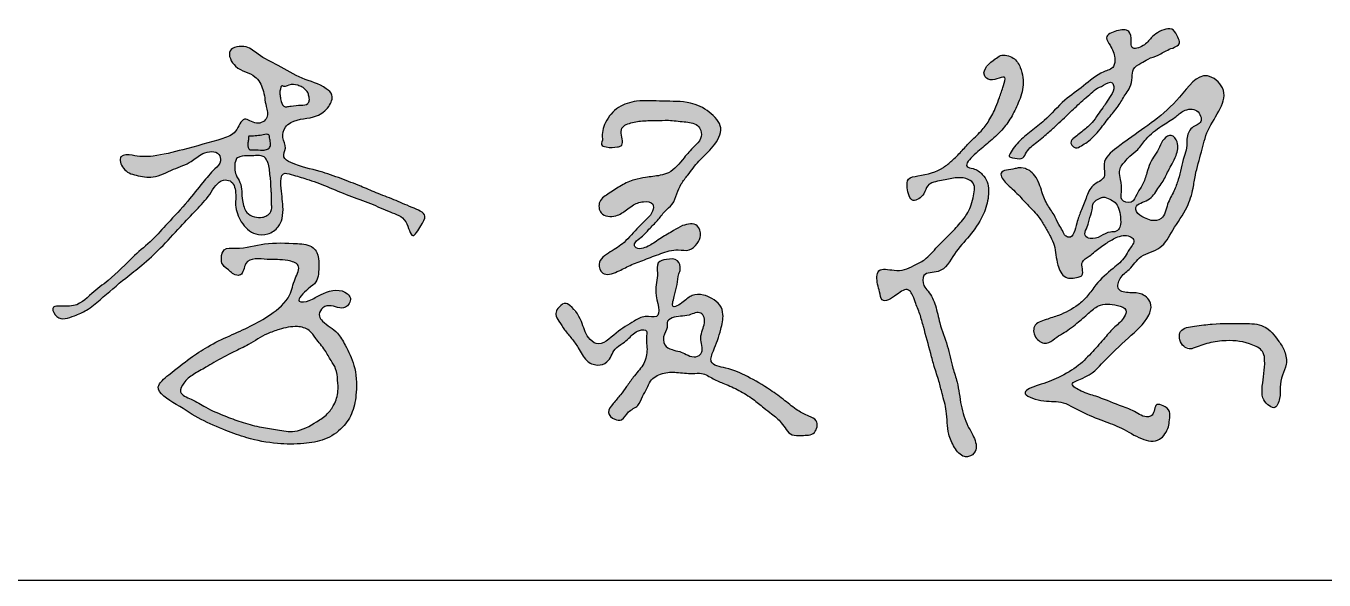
# Model space of a CAD drawing. Extents: x 174641 to 414490, y 73126 to 493158.
# Drawn here: x 255330 to 256998, y 275136 to 275847 of the extents above; entities that cross this region are included whole.
import ezdxf

# ---------------------------------------------------------------- set-up
doc = ezdxf.new("R2010")
doc.units = 0
doc.header["$LTSCALE"] = 1000
doc.header["$MEASUREMENT"] = 0
doc.layers.add('文字和字符', color=7, linetype='Continuous')

msp = doc.modelspace()

# ---------------------------------------------------------------- hatches: boundary and pattern name
at = {"layer": '文字和字符'}
h = msp.add_hatch(color=6, dxfattribs=at)
edge = h.paths.add_edge_path()
edge.add_spline(control_points=[(256593.4, 275681), (256593.4, 275681.2), (256606.5, 275701.7), (256621.3, 275711.5), (256643.4, 275728.8), (256662.1, 275751.5), (256690.2, 275769.8), (256707.9, 275787.3), (256729.2, 275792.4), (256729.7, 275808.8), (256725.3, 275819.8), (256714.7, 275834.1), (256731.6, 275841.9), (256748.9, 275843.3), (256750.7, 275829.5), (256749.7, 275815.4), (256767.9, 275821.2), (256774.7, 275831.2), (256785.9, 275840.8), (256804.3, 275847.1), (256809.2, 275833.7), (256815.5, 275822.2), (256797.3, 275817.4), (256786.2, 275809.5), (256772.7, 275805.5), (256762.6, 275799), (256751.4, 275793.1), (256751.9, 275780.1), (256749.9, 275769.2), (256742, 275758.6), (256735, 275745.1), (256722.5, 275730.7), (256710, 275713.8), (256697.9, 275699.9), (256686.5, 275693.8), (256678, 275687.6), (256670.6, 275698.1), (256678.9, 275705.2), (256687.9, 275712.3), (256699.9, 275721.9), (256706.9, 275732.9), (256713.1, 275741.2), (256718.7, 275749.3), (256724.2, 275757.9), (256729.3, 275766.6), (256725.5, 275777.8), (256714.1, 275770.2), (256704.9, 275766.7), (256696.7, 275758.6), (256688, 275751.9), (256680, 275744), (256672.1, 275736.7), (256664.1, 275728.7), (256654.6, 275720.4), (256645.9, 275712), (256637, 275704.6), (256627.2, 275696.2), (256616.8, 275688.8), (256611.5, 275675.9), (256602.2, 275675.7), (256593.3, 275680.9), (256593.4, 275681)], knot_values=[0, 0, 0, 0, 28.666202, 58.974239, 88.991361, 140.445622, 182.443945, 226.361589, 246.003405, 261.159642, 285.403493, 300.064839, 321.637432, 343.335684, 360.576762, 372.35608, 392.086641, 412.248863, 426.515031, 455.165125, 470.118963, 480.655269, 502.385008, 524.571649, 543.872014, 558.543079, 575.923356, 590.530581, 608.177969, 621.720424, 644.672751, 671.428143, 700.314854, 733.307285, 745.026327, 756.27632, 770.758758, 775.879479, 798.783005, 820.418083, 838.303351, 852.974217, 863.749723, 878.985175, 896.219108, 903.438329, 919.617985, 935.209773, 949.206114, 965.758141, 981.234157, 995.661007, 1010.855529, 1028.447768, 1048.105951, 1061.049743, 1076.480099, 1102.025547, 1114.040319, 1128.49753, 1139.678117, 1139.678117, 1139.678117, 1139.678117], degree=3, periodic=0)
h = msp.add_hatch(color=6, dxfattribs=at)
edge = h.paths.add_edge_path()
edge.add_spline(control_points=[(255466.8, 275681.1), (255467.1, 275681), (255503.7, 275677.8), (255533.9, 275690.3), (255572.3, 275699), (255601.7, 275708.6), (255608.5, 275734.3), (255625.8, 275718.1), (255643.6, 275728.2), (255637.3, 275746.9), (255636.8, 275764.6), (255624.3, 275787.3), (255600, 275788.7), (255585.3, 275818.8), (255614.4, 275823.4), (255630.9, 275807.5), (255656.4, 275796.4), (255684.1, 275778.1), (255710, 275772.7), (255726.5, 275757.9), (255719.2, 275741.2), (255700.8, 275726.8), (255677.3, 275729.1), (255661.8, 275716.8), (255658.6, 275703.3), (255666.3, 275691.5), (255658.2, 275677.9), (255681.1, 275666.5), (255704.5, 275662.3), (255734.9, 275651.4), (255758.8, 275642.3), (255780.9, 275632.5), (255803.9, 275624), (255822.8, 275615.5), (255847.7, 275605.7), (255837.4, 275590.3), (255825.5, 275569.7), (255819.9, 275601.8), (255796.7, 275608), (255772.6, 275620.3), (255744.7, 275629.1), (255718.1, 275640.9), (255692.8, 275650.3), (255675.7, 275655.1), (255657.6, 275660.5), (255657.7, 275636), (255661, 275619.9), (255660.6, 275600.8), (255654.4, 275587.5), (255641.7, 275578.7), (255621.9, 275578.7), (255605.5, 275594.3), (255598.3, 275615.3), (255601.2, 275633.1), (255596.2, 275648.9), (255577.4, 275650.6), (255566.9, 275629.1), (255548.5, 275610.4), (255526.7, 275587.7), (255504.8, 275562.9), (255481.1, 275541), (255454, 275520.3), (255431.2, 275500.5), (255409.8, 275482.3), (255391.7, 275474.6), (255371.7, 275467.2), (255359.6, 275491), (255395.2, 275483), (255412.7, 275503.2), (255441.9, 275523.9), (255465.4, 275549.4), (255492.6, 275571.8), (255514.3, 275596.2), (255536.8, 275619.8), (255556, 275644.4), (255569.7, 275661), (255581.8, 275671.9), (255577.9, 275687.9), (255556.2, 275685.3), (255541.8, 275670.6), (255518.5, 275663.7), (255496.3, 275650.8), (255472.4, 275654.7), (255455.9, 275660.3), (255445.5, 275682.9), (255466.7, 275681.1), (255466.8, 275681.1)], knot_values=[0, 0, 0, 0, 37.200114, 91.320491, 165.552277, 191.794321, 218.377312, 240.981666, 262.088012, 282.142005, 312.686531, 339.649791, 378.667629, 407.600467, 437.073636, 462.079158, 503.038538, 551.641933, 598.38254, 613.574993, 634.379376, 661.836336, 708.993627, 722.171326, 741.234276, 760.297225, 776.271776, 792.569008, 846.885535, 886.364067, 923.879172, 953.564578, 987.654437, 1022.983531, 1050.737693, 1069.313673, 1091.638002, 1119.125063, 1152.028231, 1189.926643, 1231.5094, 1273.175743, 1312.041059, 1340.553805, 1354.652933, 1375.412602, 1414.027671, 1435.47698, 1451.393633, 1473.994605, 1495.440379, 1528.930707, 1560.560192, 1583.420751, 1605.787661, 1617.314314, 1652.832859, 1689.166989, 1730.614602, 1782.406199, 1827.708188, 1864.317555, 1924.161807, 1954.751664, 1978.414961, 2009.901325, 2025.877661, 2056.206106, 2101.924511, 2138.940455, 2203.653812, 2245.874288, 2285.588792, 2339.12041, 2381.889891, 2414.291903, 2431.736174, 2443.518671, 2472.148613, 2496.841057, 2531.490224, 2570.411868, 2600.571575, 2626.813618, 2647.271258, 2667.490218, 2667.490218, 2667.490218, 2667.490218], degree=3, periodic=0)
edge = h.paths.add_edge_path(flags=16)
edge.add_spline(control_points=[(255602, 275677.9), (255602.1, 275678), (255614.1, 275681.2), (255623, 275680.2), (255631.2, 275681.4), (255637.8, 275678.8), (255639.9, 275674), (255642.7, 275668.6), (255643.2, 275660.9), (255644.4, 275652.6), (255645.1, 275644.4), (255645, 275637.5), (255646.3, 275629.4), (255645.4, 275622), (255646.3, 275614.5), (255645.4, 275608.1), (255640.3, 275603.7), (255632.9, 275600.5), (255623.5, 275601.7), (255614, 275606.1), (255610.3, 275614.8), (255607.8, 275623.9), (255607.9, 275634.7), (255606.3, 275646.3), (255599.9, 275654.9), (255598.1, 275664.3), (255599, 275671.4), (255599.9, 275675.5), (255601.9, 275677.9), (255602, 275677.9)], knot_values=[0, 0, 0, 0, 17.404746, 29.387846, 42.985867, 50.266335, 56.954161, 63.801774, 75.581128, 88.455483, 98.941086, 109.792245, 116.806441, 133.072793, 140.441564, 148.341049, 158.751059, 166.832285, 181.387675, 196.945751, 207.369773, 219.600317, 236.294444, 252.093415, 267.338386, 279.187562, 291.635416, 295.082405, 299.162326, 299.162326, 299.162326, 299.162326], degree=3, periodic=0)
edge = h.paths.add_edge_path(flags=16)
edge.add_spline(control_points=[(255660.1, 275770.1), (255660.2, 275770.1), (255670.9, 275772), (255677.6, 275771.8), (255685.1, 275769.1), (255689.3, 275765.8), (255692.7, 275762), (255693.8, 275756.9), (255695, 275751.9), (255692, 275745.6), (255682, 275745.8), (255674.2, 275744.4), (255667.4, 275743.8), (255661.5, 275742.2), (255657.7, 275749.8), (255657.3, 275756.9), (255655.3, 275763), (255660.1, 275770.2), (255660.1, 275770.1)], knot_values=[0, 0, 0, 0, 11.032394, 27.080246, 35.7167, 42.398017, 49.241922, 56.254438, 64.042896, 70.017142, 82.400073, 100.141744, 104.717416, 111.155207, 123.02071, 132.051492, 141.212423, 151.788927, 151.788927, 151.788927, 151.788927], degree=3, periodic=0)
h = msp.add_hatch(color=6, dxfattribs=at)
edge = h.paths.add_edge_path()
edge.add_spline(control_points=[(256575.6, 275804.7), (256575.4, 275804.6), (256553.9, 275787.1), (256571.7, 275773.8), (256591.5, 275787.6), (256585.1, 275767.3), (256581.6, 275756.6), (256575.9, 275740.9), (256568.4, 275726.2), (256557, 275710.7), (256543.4, 275699.1), (256531.9, 275685.5), (256520.8, 275674.7), (256503.8, 275660.5), (256485, 275655.7), (256462.2, 275652.5), (256461.9, 275637.2), (256467.4, 275617.3), (256484.9, 275629.8), (256487.8, 275645.8), (256506.9, 275648.2), (256522.5, 275652.7), (256536.9, 275652.6), (256551.5, 275644.8), (256547.5, 275628.2), (256544.1, 275613.4), (256535, 275598.9), (256520.4, 275582.2), (256502.1, 275565.8), (256487.6, 275547.6), (256471.8, 275540), (256459, 275533.5), (256444.4, 275532.8), (256422.4, 275538.4), (256423.5, 275516.9), (256427.2, 275506.4), (256429.6, 275489.1), (256448.4, 275501.5), (256462.3, 275512.3), (256469.7, 275501.8), (256473.1, 275491.2), (256479.2, 275477.4), (256484.9, 275455.1), (256491.3, 275432.7), (256497.3, 275409.1), (256503.3, 275392.3), (256507.8, 275373.1), (256514.5, 275351), (256513.2, 275326.2), (256522.2, 275306.6), (256531.7, 275294.2), (256543.2, 275294.1), (256554.1, 275302.4), (256548.7, 275319.7), (256538, 275336.8), (256530.6, 275361), (256528.3, 275386.5), (256519.6, 275411.3), (256514.9, 275437.3), (256504, 275463.1), (256499.9, 275487.6), (256492.3, 275504.2), (256482.4, 275514.2), (256481.4, 275532), (256509.6, 275528.7), (256522.1, 275555.9), (256542.9, 275577.2), (256559.7, 275600.5), (256567.1, 275624.6), (256567.7, 275644.2), (256558.9, 275657.9), (256550, 275663.9), (256533.5, 275666.5), (256551.6, 275685.3), (256565, 275695.3), (256582.1, 275710.6), (256595.3, 275727.1), (256604.6, 275746.6), (256613.4, 275768.7), (256610.4, 275790.7), (256601.4, 275805.9), (256590.6, 275809.2), (256583, 275811), (256575.6, 275804.8), (256575.6, 275804.7)], knot_values=[0, 0, 0, 0, 34.681641, 48.072065, 74.329964, 88.895095, 111.17035, 128.900452, 156.472867, 179.905372, 208.355087, 230.580725, 254.01719, 273.066721, 321.355231, 338.817261, 354.258199, 378.941826, 401.102047, 416.854172, 443.250134, 467.917341, 487.236589, 502.550058, 528.37671, 545.470375, 568.264653, 597.83009, 637.746529, 670.902739, 692.464096, 710.354936, 729.186846, 756.230528, 779.82652, 794.347921, 809.198107, 836.695152, 859.380582, 868.55181, 883.814404, 907.197348, 930.393917, 979.907693, 1004.230046, 1031.618366, 1054.147615, 1086.172461, 1127.622089, 1153.330618, 1177.300132, 1184.664421, 1199.389772, 1226.047392, 1247.395311, 1286.378592, 1328.318353, 1354.32781, 1395.269823, 1437.957794, 1469.914352, 1498.680239, 1511.344868, 1529.007775, 1555.105752, 1597.804477, 1639.655016, 1682.119963, 1714.682311, 1744.156119, 1760.024332, 1779.437309, 1790.885943, 1814.731193, 1846.001898, 1877.602297, 1905.335657, 1934.233701, 1967.004059, 2002.481722, 2023.475353, 2035.765847, 2047.212297, 2058.363573, 2058.363573, 2058.363573, 2058.363573], degree=3, periodic=0)
h = msp.add_hatch(color=6, dxfattribs=at)
edge = h.paths.add_edge_path()
edge.add_spline(control_points=[(256606.6, 275665.1), (256606.8, 275665.1), (256631.5, 275658), (256633.6, 275637.6), (256640.9, 275619), (256651.2, 275605.9), (256656, 275593.3), (256662.1, 275585.1), (256664.5, 275578), (256675.8, 275572.9), (256679.8, 275594.5), (256685.5, 275609.5), (256692.5, 275626.2), (256698.4, 275644.1), (256720, 275650.8), (256711.1, 275674.8), (256730.1, 275689.5), (256764, 275715), (256802.9, 275738.2), (256840.5, 275794.2), (256883.2, 275758.9), (256848.4, 275722), (256840.8, 275685), (256833, 275660.2), (256829.7, 275636.2), (256822.2, 275611), (256804.2, 275588.1), (256790.4, 275559.2), (256761.8, 275555.1), (256750, 275534.8), (256735.2, 275525.9), (256730.5, 275506.4), (256749.5, 275504.2), (256764.9, 275505.2), (256778.5, 275490.9), (256770.3, 275466.6), (256745.2, 275446.3), (256715.7, 275418), (256698.1, 275397.3), (256668, 275388.2), (256689.5, 275376.2), (256708, 275371.5), (256731.8, 275361.1), (256754, 275353.7), (256767.5, 275343.5), (256781, 275348.1), (256779.2, 275363.9), (256792.8, 275359.7), (256801.2, 275353.2), (256799.3, 275342), (256798.3, 275329.2), (256780.4, 275303), (256744.9, 275329.4), (256713.2, 275340.8), (256686.6, 275350.7), (256660.6, 275367.7), (256638, 275363.3), (256603.5, 275376), (256630.8, 275386.3), (256644.2, 275390.1), (256662.3, 275398.4), (256682.4, 275409.5), (256700.4, 275429), (256715.6, 275445.5), (256728.4, 275461.3), (256740.6, 275469.7), (256745.9, 275484.7), (256727.5, 275490.4), (256710.1, 275491.4), (256694.4, 275477.4), (256682.7, 275467.2), (256668.6, 275455.6), (256655, 275448.8), (256641.5, 275437.1), (256626.3, 275444.7), (256622.4, 275464.3), (256641.5, 275470.5), (256660.4, 275476.3), (256679.5, 275486), (256694.9, 275500.4), (256706.8, 275518.9), (256724.6, 275533.8), (256741.6, 275547.9), (256747.6, 275560.9), (256756.7, 275571.3), (256745.3, 275580.4), (256731.1, 275576.2), (256717.1, 275567.7), (256705.3, 275559.4), (256696.3, 275550.8), (256685.9, 275545.7), (256687.4, 275535.7), (256689.2, 275526.4), (256678.2, 275523.7), (256663.8, 275521.5), (256653.3, 275543.1), (256653.9, 275561.5), (256646.4, 275577.5), (256639.5, 275589.2), (256631.4, 275603.4), (256618.6, 275616.3), (256607.2, 275628.2), (256597.7, 275638.2), (256588.8, 275645.1), (256577.5, 275662.3), (256594.5, 275662.4), (256606.6, 275665.1), (256606.6, 275665.1)], knot_values=[0, 0, 0, 0, 27.432872, 59.395361, 85.693134, 109.085552, 128.362609, 140.996926, 151.763291, 157.712951, 186.698752, 208.876995, 234.201156, 260.084919, 284.937489, 307.779824, 344.178191, 370.603449, 488.346466, 550.578274, 584.928952, 664.213103, 704.923077, 747.845979, 770.989275, 806.181381, 854.934517, 893.286489, 930.483071, 961.790102, 984.548855, 1003.508451, 1024.718144, 1046.34914, 1071.076056, 1090.271471, 1144.396456, 1205.241891, 1253.920649, 1274.470919, 1294.501491, 1322.334343, 1367.576566, 1396.031299, 1422.826029, 1429.955148, 1450.476244, 1461.8652, 1477.100741, 1492.069997, 1504.375793, 1531.897919, 1602.108595, 1637.124251, 1679.750326, 1720.374244, 1756.060039, 1787.456838, 1814.277484, 1834.999527, 1853.438436, 1895.015251, 1930.254648, 1962.79728, 1989.05807, 2013.552032, 2026.034617, 2043.218025, 2076.933867, 2099.023719, 2126.230041, 2142.894352, 2174.050972, 2191.234509, 2210.914373, 2232.75608, 2256.675267, 2280.357753, 2319.727615, 2342.899389, 2367.60531, 2410.353703, 2439.962666, 2455.364827, 2473.851128, 2482.49724, 2507.041751, 2528.398061, 2552.516989, 2565.753289, 2581.839762, 2593.467441, 2605.690383, 2613.252568, 2635.359714, 2661.00506, 2697.047344, 2713.801275, 2733.175864, 2753.931383, 2781.462056, 2807.917281, 2823.476427, 2837.489503, 2858.153182, 2884.370537, 2892.288582, 2892.288582, 2892.288582, 2892.288582], degree=3, periodic=0)
edge = h.paths.add_edge_path(flags=16)
edge.add_spline(control_points=[(256741.9, 275672.9), (256741.8, 275672.8), (256732.6, 275660.6), (256738, 275648.4), (256738.5, 275636.4), (256735.6, 275622.1), (256752.4, 275617.9), (256757.2, 275632.4), (256765.7, 275643.3), (256770.3, 275657.6), (256774.9, 275674.8), (256786.1, 275687.7), (256790.7, 275702.1), (256802.6, 275709.7), (256812.2, 275696), (256809.1, 275682.3), (256803.1, 275670.7), (256796.9, 275659.3), (256791.8, 275648), (256782.3, 275636), (256775, 275621.7), (256755.3, 275619.3), (256756.7, 275605.6), (256766.4, 275601.4), (256776.6, 275596.4), (256793.2, 275598.7), (256795.7, 275618.9), (256805.2, 275633.9), (256810.8, 275649.7), (256814.6, 275664.7), (256817.4, 275678.4), (256822.4, 275690.5), (256821.1, 275703.4), (256825.6, 275717.9), (256844.1, 275722.1), (256835.5, 275742.5), (256817.5, 275739.7), (256805.4, 275728.1), (256787.5, 275718.2), (256770.9, 275705.2), (256759.6, 275688.3), (256750.6, 275682.4), (256741.9, 275673), (256741.9, 275672.9)], knot_values=[0, 0, 0, 0, 19.744507, 34.157131, 56.912893, 69.911234, 87.399526, 104.154629, 124.530072, 146.715715, 165.190697, 198.370593, 214.639562, 229.161561, 244.798567, 268.894407, 285.44538, 299.384274, 322.908118, 336.418052, 363.110061, 388.511726, 395.681319, 413.735699, 426.886572, 444.721671, 472.606193, 498.451489, 520.637008, 541.419327, 562.830776, 579.059192, 594.65128, 616.732747, 635.831876, 655.966223, 679.349301, 698.350322, 726.390651, 763.332051, 786.837613, 805.134121, 818.66464, 818.66464, 818.66464, 818.66464], degree=3, periodic=0)
edge = h.paths.add_edge_path(flags=16)
edge.add_spline(control_points=[(256710.2, 275626), (256710.1, 275626), (256699, 275620.8), (256701.4, 275609.4), (256696.2, 275600.4), (256694.9, 275590.2), (256691, 275584.6), (256690.4, 275576.9), (256699.9, 275572.6), (256711.1, 275576.7), (256721, 275583.5), (256731.4, 275582.2), (256737.8, 275590.8), (256736.3, 275601.7), (256735.1, 275612.6), (256730.2, 275621), (256722.2, 275624.9), (256716.9, 275628.8), (256710.2, 275626), (256710.2, 275626)], knot_values=[0, 0, 0, 0, 14.292967, 26.663458, 46.005146, 55.397894, 68.805265, 74.060786, 84.885427, 103.559239, 122.783611, 133.392057, 143.205535, 161.756698, 177.271697, 189.090572, 200.297464, 212.920328, 218.424594, 218.424594, 218.424594, 218.424594], degree=3, periodic=0)
h = msp.add_hatch(color=6, dxfattribs=at)
edge = h.paths.add_edge_path()
edge.add_spline(control_points=[(256071, 275702.4), (256071, 275702.6), (256073.4, 275729.3), (256090.2, 275743.4), (256117.8, 275753), (256148.8, 275749.4), (256181.8, 275751.4), (256208.1, 275738.7), (256228.7, 275716.9), (256213.7, 275690.7), (256195, 275675.3), (256182.5, 275657.9), (256171.5, 275644.8), (256166.6, 275631.5), (256161.9, 275617.9), (256150.1, 275609.3), (256142, 275596.8), (256131.4, 275587.4), (256123.4, 275577.3), (256115.7, 275572.8), (256111, 275566.7), (256115, 275560.1), (256126.8, 275562), (256136.6, 275568.2), (256148.8, 275577), (256161.3, 275583.3), (256174.5, 275592.5), (256193.5, 275595.2), (256198.9, 275578.4), (256192.8, 275567.3), (256182.8, 275557.3), (256165, 275561.5), (256145.9, 275555.2), (256125.9, 275547.2), (256106.4, 275540.5), (256091.1, 275531.6), (256071.2, 275524.8), (256062.9, 275545.8), (256081.9, 275557.6), (256100.9, 275569.3), (256113.7, 275586), (256127, 275598.3), (256135.5, 275606.5), (256137.7, 275621.2), (256121.6, 275622.4), (256110.8, 275618), (256100, 275609.6), (256088.3, 275601.3), (256067, 275602.5), (256064.8, 275624.1), (256081, 275632.5), (256094.8, 275642.9), (256110.8, 275649.9), (256127.8, 275653.2), (256142.6, 275654.4), (256161.6, 275659.6), (256174, 275676.1), (256186.9, 275690.9), (256198.1, 275700.9), (256198.5, 275712.4), (256191.4, 275722.9), (256174.6, 275723.9), (256157, 275726.6), (256138.3, 275725.4), (256120.5, 275726), (256106.7, 275722.8), (256095.8, 275718.1), (256094.2, 275706.9), (256099.5, 275693.6), (256086.6, 275691.1), (256079.4, 275691.3), (256067.2, 275693.2), (256071, 275702.3), (256071, 275702.4)], knot_values=[0, 0, 0, 0, 29.30094, 65.038017, 98.639858, 145.229586, 194.795516, 232.114749, 266.925891, 301.913022, 339.267477, 370.852415, 390.177296, 409.795645, 429.660369, 448.333163, 468.729795, 490.881928, 507.437968, 521.157629, 529.07634, 535.254347, 547.876184, 571.501508, 585.319952, 610.337259, 628.877614, 654.734455, 672.908705, 688.379255, 706.720612, 726.29753, 758.239497, 788.950264, 816.810279, 842.152582, 868.097908, 885.262369, 914.728674, 944.648733, 982.813695, 999.650213, 1020.22886, 1032.723569, 1049.493141, 1071.095002, 1083.923681, 1105.362623, 1132.075217, 1152.211283, 1174.931511, 1200.704595, 1226.158921, 1246.312234, 1272.681377, 1287.962092, 1326.688213, 1353.277295, 1371.722858, 1386.128581, 1396.514529, 1421.520631, 1449.460288, 1472.518928, 1499.291724, 1522.558099, 1533.076665, 1544.456492, 1567.099854, 1573.093813, 1593.678612, 1602.883204, 1613.437455, 1613.437455, 1613.437455, 1613.437455], degree=3, periodic=0)
h = msp.add_hatch(color=6, dxfattribs=at)
edge = h.paths.add_edge_path()
edge.add_spline(control_points=[(255593, 275531.7), (255593.1, 275531.7), (255611.6, 275520.9), (255609.5, 275552.2), (255642.4, 275545.9), (255661, 275548.2), (255685.3, 275541.3), (255674, 275520.4), (255670.4, 275497.1), (255638.1, 275469.7), (255600.4, 275453.5), (255565, 275437), (255538.6, 275419.2), (255519.2, 275403.7), (255490.6, 275380.5), (255528.1, 275358.9), (255553.4, 275342.1), (255585.3, 275328.3), (255617.5, 275316.9), (255651.3, 275310.1), (255685.1, 275310.3), (255714.8, 275314.7), (255737.3, 275329.8), (255751.5, 275351.9), (255755.9, 275379.8), (255754.4, 275410.1), (255742.1, 275434.5), (255730.5, 275455.9), (255715.4, 275463.6), (255705.8, 275474.8), (255709.2, 275485.1), (255723.2, 275491), (255739.5, 275479.5), (255749.6, 275496.1), (255738.3, 275510.9), (255717.5, 275507.3), (255702.7, 275499.1), (255694, 275493.7), (255673.3, 275491), (255692.2, 275510), (255706.3, 275519), (255706.5, 275538.8), (255706.5, 275554.2), (255696.7, 275566.6), (255671.3, 275568.3), (255637.7, 275569.9), (255609.2, 275560), (255584, 275563.4), (255581.1, 275549.9), (255581.3, 275539.5), (255592.9, 275531.8), (255593, 275531.7)], knot_values=[0, 0, 0, 0, 18.772704, 41.477809, 80.044627, 116.802218, 137.16377, 161.475231, 192.122008, 241.084265, 322.841358, 366.476474, 403.599349, 452.266279, 480.822437, 525.281218, 577.345985, 625.678179, 664.966098, 720.530015, 767.556127, 805.470545, 843.947055, 876.303707, 911.805465, 960.132454, 999.3713, 1024.963912, 1058.777917, 1069.239579, 1081.911788, 1097.237565, 1126.410668, 1144.842947, 1154.50106, 1197.467328, 1213.824352, 1225.506518, 1243.541639, 1270.934025, 1289.010321, 1319.830534, 1342.259698, 1352.785688, 1381.704372, 1440.604971, 1492.626113, 1513.017666, 1528.122336, 1540.553544, 1559.179396, 1559.179396, 1559.179396, 1559.179396], degree=3, periodic=0)
edge = h.paths.add_edge_path(flags=16)
edge.add_spline(control_points=[(255571.6, 275415), (255571.9, 275415.1), (255597.6, 275429.4), (255617.7, 275438.1), (255636.7, 275451.3), (255657.9, 275458.5), (255676.1, 275462.9), (255694.8, 275458.5), (255703.4, 275444), (255714.5, 275432.5), (255721.3, 275418.4), (255729.7, 275406.7), (255730.7, 275392.7), (255732.1, 275377), (255727.3, 275361.7), (255717.6, 275347.8), (255700, 275336.7), (255678.8, 275324.2), (255653.8, 275328.7), (255631.8, 275332.1), (255609.7, 275337.5), (255586.1, 275346.5), (255562.6, 275356), (255545.6, 275367.4), (255525.3, 275374.9), (255533.6, 275391.2), (255546.2, 275401), (255557.2, 275406.3), (255571.5, 275414.9), (255571.6, 275415)], knot_values=[0, 0, 0, 0, 40.204211, 70.058468, 108.464216, 130.884004, 163.643923, 185.732296, 204.334618, 231.03456, 252.428664, 268.982791, 289.824735, 309.33459, 334.505674, 354.736006, 378.254387, 420.802499, 451.909656, 480.365956, 514.245068, 545.922498, 586.383232, 616.269524, 639.057016, 655.457897, 678.34596, 704.341019, 720.45671, 720.45671, 720.45671, 720.45671], degree=3, periodic=0)
h = msp.add_hatch(color=6, dxfattribs=at)
edge = h.paths.add_edge_path()
edge.add_spline(control_points=[(256026.2, 275490.4), (256026.4, 275490.2), (256047.6, 275468.1), (256048.9, 275449.7), (256067.7, 275433), (256088.8, 275455.1), (256108, 275466), (256124.6, 275476.2), (256150.1, 275469.3), (256135, 275506.6), (256143.3, 275524.6), (256139.8, 275544.4), (256154.2, 275548.1), (256168, 275548.9), (256172.3, 275536.3), (256168, 275526.7), (256167.3, 275515.3), (256164.1, 275503.2), (256161.8, 275495), (256159.7, 275483), (256176.9, 275493.7), (256185.1, 275502.5), (256200.3, 275503), (256211.9, 275497.3), (256223, 275490.2), (256227.3, 275474.6), (256223.4, 275459.3), (256219.1, 275443.5), (256213.8, 275431.1), (256206.3, 275412), (256235.1, 275407.9), (256258, 275397.1), (256284.2, 275382.4), (256304.8, 275366.8), (256320.4, 275353.8), (256334.2, 275346.8), (256349.2, 275341.5), (256345, 275321.2), (256328.2, 275321.9), (256310.8, 275320.5), (256302.3, 275338.2), (256289.5, 275348.3), (256277.1, 275358.1), (256263.9, 275369.1), (256246.8, 275379.7), (256229.1, 275387.3), (256213, 275393.8), (256200.2, 275402.5), (256183.6, 275400.2), (256167, 275403.2), (256148, 275402.6), (256132.6, 275394.4), (256128.6, 275381), (256121.5, 275371.7), (256117.8, 275358), (256103.3, 275353.9), (256098.1, 275340.2), (256085.3, 275341.4), (256075.4, 275351.4), (256085.6, 275363.5), (256093.8, 275373.3), (256102.6, 275384.7), (256109.4, 275395.2), (256116.9, 275403.9), (256124.9, 275413.9), (256130.1, 275430.6), (256126.3, 275444.1), (256129.2, 275457.8), (256113.8, 275457), (256106.9, 275447.6), (256096.6, 275439.2), (256084.1, 275432), (256080.6, 275415.1), (256063.6, 275410.1), (256047.9, 275417.5), (256041.2, 275433.1), (256031.6, 275446.1), (256022.3, 275456.7), (256015.9, 275467), (256009.1, 275477.5), (256013.4, 275489.4), (256026.1, 275490.4), (256026.2, 275490.4)], knot_values=[0, 0, 0, 0, 39.878613, 71.084001, 88.571602, 128.557403, 167.51423, 188.674821, 208.323573, 251.533868, 286.022948, 304.040745, 319.866458, 339.38013, 355.294206, 363.866941, 383.035676, 402.399015, 414.36713, 422.122541, 442.348267, 461.81608, 481.686971, 497.958095, 516.551099, 533.839574, 560.727072, 581.394562, 601.159722, 620.894041, 649.426299, 690.673374, 738.289465, 770.144861, 799.264352, 821.404135, 836.808472, 857.647162, 880.926807, 898.121658, 926.751504, 950.035011, 967.352307, 991.998193, 1021.862108, 1050.46209, 1072.140687, 1094.880373, 1111.335022, 1139.52005, 1164.970822, 1190.259232, 1204.665599, 1221.240117, 1239.017221, 1259.177234, 1277.618397, 1289.978389, 1306.483927, 1324.261031, 1344.706721, 1362.799886, 1383.241029, 1396.927367, 1410.79459, 1436.58756, 1464.687551, 1472.224323, 1485.322698, 1508.470744, 1522.732623, 1540.039638, 1566.844928, 1584.840343, 1605.723939, 1632.903668, 1653.059236, 1673.030566, 1691.341619, 1704.216169, 1722.92022, 1735.167177, 1735.167177, 1735.167177, 1735.167177], degree=3, periodic=0)
edge = h.paths.add_edge_path(flags=16)
edge.add_spline(control_points=[(256153.9, 275466.1), (256153.9, 275466.2), (256165.5, 275479.3), (256179.1, 275472.1), (256195.8, 275482.4), (256202.8, 275472.3), (256201.9, 275463.5), (256198.3, 275454.6), (256196.5, 275444.4), (256199.3, 275436.1), (256199.3, 275429.3), (256196.1, 275423.9), (256187.7, 275421.1), (256178.9, 275425.3), (256170, 275429.7), (256160.1, 275431.1), (256148.6, 275437), (256148.9, 275452.6), (256155.2, 275458.1), (256153.9, 275466.1), (256153.9, 275466.1)], knot_values=[0, 0, 0, 0, 12.518583, 43.117128, 64.43384, 73.999097, 86.909074, 99.916825, 114.388405, 128.459585, 136.124934, 141.701946, 153.518143, 168.483557, 180.957273, 194.904784, 210.427714, 229.577537, 246.211116, 250.540926, 250.540926, 250.540926, 250.540926], degree=3, periodic=0)
h = msp.add_hatch(color=6, dxfattribs=at)
edge = h.paths.add_edge_path()
edge.add_spline(control_points=[(256830, 275433.4), (256830.2, 275433.4), (256853.3, 275442.3), (256875.1, 275443.8), (256901, 275441.9), (256920.8, 275430.5), (256922.1, 275415.3), (256921.1, 275401.2), (256918.4, 275385.5), (256917.8, 275370.5), (256924.6, 275361.3), (256936, 275353.6), (256942.3, 275370.3), (256941, 275383.6), (256943.9, 275398.9), (256951.2, 275413.1), (256948.4, 275429.5), (256938, 275445.8), (256922.7, 275464.7), (256889.7, 275465.5), (256860, 275465.6), (256833.7, 275462.1), (256810.5, 275459.5), (256810.4, 275435.1), (256829.9, 275433.3), (256830, 275433.4)], knot_values=[0, 0, 0, 0, 27.563865, 56.695241, 102.242536, 124.004216, 136.411448, 158.63331, 179.899671, 199.3513, 213.673571, 224.845605, 243.023995, 261.921703, 282.270986, 301.572813, 323.389476, 342.524862, 378.241957, 410.829433, 464.696782, 494.311037, 519.262799, 542.254368, 560.867544, 560.867544, 560.867544, 560.867544], degree=3, periodic=0)

# ---------------------------------------------------------------- linework, layer by layer
msp.add_line((249757.8, 275136), (257757.8, 275136))
at = {"layer": '文字和字符', "color": 6}
for points, start_tangent, end_tangent in [([(256593.4, 275681), (256605.4, 275697.8), (256621.8, 275712.2), (256638.6, 275725.8), (256665, 275751.8), (256689.1, 275770.2), (256715.1, 275788.2), (256727.5, 275795.1), (256729.1, 275805.9), (256723.1, 275822.3), (256718.7, 275831.9), (256731.5, 275840.7), (256747.1, 275839.9), (256750.3, 275827.9), (256751.5, 275819.5), (256765.5, 275821.9), (256776.1, 275831.9), (256784, 275838.4), (256804.4, 275841.9), (256810, 275832.7), (256812.4, 275825.5), (256799.2, 275817.1), (256784.9, 275809.8), (256772, 275804.6), (256762.8, 275799.3), (256753.1, 275791.5), (256751.5, 275781), (256748.7, 275768.6), (256743.6, 275760.4), (256734.9, 275746.2), (256723.1, 275731), (256710.3, 275714.6), (256693.5, 275697.8), (256686.3, 275693.4), (256678.7, 275690.6), (256673, 275699.4), (256675.4, 275702.2), (256688.3, 275712.6), (256699.9, 275723), (256707.5, 275733.4), (256713.6, 275742), (256718, 275748.4), (256724, 275757.7), (256727.9, 275769.4), (256725.9, 275774.2), (256714.7, 275771), (256704.8, 275765.8), (256697.1, 275759.2), (256688, 275751.5), (256679.8, 275743.9), (256672.3, 275736.8), (256664.4, 275729.2), (256655, 275720.6), (256644.6, 275711), (256637.5, 275705), (256628.9, 275697.9), (256615.8, 275685), (256611, 275677.8), (256600.6, 275677.4), (256593.4, 275681)], (0.427331, 0.904095), (0.427331, 0.904095)), ([(255466.8, 275681.1), (255493.6, 275680.1), (255531.7, 275688.3), (255583.3, 275702.7), (255599.7, 275712), (255611.1, 275727.4), (255626.5, 275722.3), (255639.9, 275729.5), (255638.9, 275743.9), (255634.8, 275765.5), (255624.5, 275782), (255599.7, 275795.4), (255592.5, 275815), (255613.1, 275820.1), (255628.6, 275810.8), (255654.4, 275796.4), (255685.3, 275780), (255716.2, 275766.6), (255723.4, 275758.3), (255719.3, 275743.9), (255703.8, 275731.6), (255670.8, 275723.3), (255663.6, 275717.1), (255660.5, 275703.8), (255663.6, 275690.4), (255661.6, 275679.1), (255670.8, 275671.8), (255708.2, 275660.3), (255735.2, 275651.2), (255760.4, 275641.4), (255780.1, 275633.1), (255803, 275624.1), (255826.4, 275614.2), (255842.9, 275602.9), (255837.7, 275590.5), (255827.4, 275578.1), (255818.2, 275595.7), (255798.2, 275608.4), (255773.1, 275619.2), (255745, 275629.6), (255717.2, 275641), (255690.9, 275650.6), (255671.2, 275656.4), (255661.1, 275657.5), (255658, 275642.9), (255660.5, 275615.2), (255659.3, 275599.8), (255654.4, 275589.5), (255641, 275580.2), (255625.5, 275580.2), (255607, 275595.7), (255599.7, 275617.3), (255599.7, 275633.7), (255592.5, 275648.2), (255584.3, 275649.2), (255566.4, 275630.9), (255549.3, 275611.1), (255528.7, 275589.5), (255503.2, 275562.2), (255479.2, 275540.1), (255458.6, 275523.6), (255425.6, 275495.8), (255408.1, 275482.4), (255392.6, 275475.2), (255370, 275474.2), (255364.8, 275484.4), (255386.5, 275487.5), (255415.1, 275503.8), (255435.9, 275520.5), (255469.9, 275552.4), (255492.5, 275572.8), (255512.2, 275593.6), (255538.1, 275622.2), (255557.5, 275646.1), (255573, 275663.6), (255580.2, 275673.9), (255578.1, 275682.1), (255557.5, 275683.2), (255542.7, 275673.3), (255519.9, 275663.1), (255493.6, 275653.3), (255472, 275655.4), (255455.5, 275664.6), (255452.4, 275679.1), (255466.8, 275681.1)], (0.971288, -0.237905), (0.971288, -0.237905)), ([(256575.6, 275804.7), (256561.6, 275784), (256569.2, 275778.1), (256587.9, 275780.8), (256586.1, 275770.5), (256581, 275755.3), (256576.5, 275743.3), (256567.5, 275725.6), (256557.3, 275712.1), (256542.7, 275697.7), (256531.9, 275685.9), (256519.9, 275674.1), (256509.1, 275665.6), (256476.1, 275654.6), (256464.2, 275650.4), (256462.5, 275639.4), (256470.1, 275623.3), (256483.7, 275631.7), (256488.8, 275641.9), (256506.5, 275648.7), (256524, 275652.1), (256537.9, 275651.2), (256547.2, 275645.3), (256547.2, 275626.7), (256543.8, 275614.8), (256535.6, 275600.6), (256521.8, 275584.4), (256501.4, 275564), (256484.5, 275547.1), (256471, 275539.5), (256459.1, 275534.5), (256445.6, 275533.6), (256426.1, 275532.8), (256424.4, 275515.8), (256427, 275505.7), (256430.4, 275495.5), (256449, 275502.3), (256464.2, 275508.2), (256468.5, 275503.2), (256472.7, 275493), (256478.7, 275477.3), (256483.4, 275461.2), (256492.7, 275426.8), (256497.3, 275409.9), (256503.3, 275391.1), (256507.4, 275375.3), (256512.7, 275352.9), (256515.9, 275323.2), (256523.3, 275306.2), (256536, 275294.5), (256541.3, 275294.5), (256549.8, 275300.9), (256547.7, 275320), (256540.5, 275333.6), (256531.8, 275360.3), (256526.5, 275390.1), (256521.2, 275408), (256514, 275436.6), (256504.4, 275465.9), (256498.7, 275488.2), (256489.3, 275506.7), (256484, 275514.1), (256484, 275526.8), (256502.1, 275532.1), (256523.3, 275554.4), (256542.4, 275577.8), (256559.4, 275603.2), (256566.3, 275625.6), (256565.1, 275646.9), (256559, 275656.5), (256547.1, 275664), (256539.4, 275666.8), (256548.4, 275681.5), (256565.5, 275696.1), (256582.2, 275711.6), (256594.5, 275727.3), (256604, 275745.9), (256611.2, 275768.4), (256607.8, 275793.7), (256598.8, 275805.9), (256590.5, 275809.1), (256582.3, 275809.1), (256575.6, 275804.7)], (-0.854695, -0.51913), (-0.854695, -0.51913)), ([(256606.6, 275665.1), (256624.7, 275657), (256634.9, 275636.4), (256642, 275618.8), (256651.1, 275604.6), (256657.3, 275592.2), (256662, 275584.4), (256666, 275577.8), (256669.9, 275576), (256680.4, 275594), (256685.5, 275609.2), (256692.2, 275626.2), (256701.4, 275642.4), (256715.4, 275653.5), (256715.4, 275669.9), (256731.6, 275690.6), (256746.9, 275702), (256812.4, 275755.9), (256848.1, 275783), (256867.5, 275767.5), (256849.1, 275713.4), (256840.4, 275685.4), (256832.7, 275655.5), (256829.8, 275639), (256822, 275614.9), (256803.7, 275584.9), (256787.2, 275562.7), (256763.1, 275551.1), (256747.6, 275534.7), (256736, 275523.1), (256734.1, 275509.6), (256748.6, 275504.7), (256764, 275502.8), (256775.6, 275489.3), (256772.7, 275475.8), (256746.6, 275446.8), (256715.1, 275416.3), (256687.4, 275394.8), (256674.6, 275387.4), (256686, 275378.6), (256704.9, 275371.8), (256735.4, 275360.2), (256754.3, 275352.3), (256772.4, 275345.6), (256777.1, 275347.6), (256783.2, 275361.1), (256791.3, 275359.7), (256799.4, 275352.3), (256799.4, 275341.5), (256798, 275332.7), (256786.6, 275316.6), (256738, 275330.7), (256714.7, 275340.3), (256686.3, 275352.2), (256659.7, 275364.4), (256634.1, 275366.5), (256613.9, 275376.6), (256630.7, 275386), (256644.9, 275390.7), (256657, 275396.1), (256682.7, 275411.6), (256700.8, 275429.4), (256716.5, 275446.9), (256729.2, 275460.8), (256741.4, 275473.7), (256743.4, 275482.4), (256732.6, 275488.5), (256708.3, 275487.8), (256695.5, 275478.4), (256680.6, 275465.6), (256671.2, 275458.2), (256652.3, 275446), (256641.5, 275439.9), (256628.7, 275446), (256626, 275461.5), (256640.8, 275470.3), (256657, 275475.7), (256682, 275489.2), (256694.1, 275500.6), (256704.9, 275514.8), (256727.3, 275536), (256742.4, 275551.1), (256748.1, 275560.6), (256753.3, 275572.9), (256748.7, 275577), (256731.1, 275575.4), (256717.6, 275567.8), (256703.6, 275557.5), (256696.3, 275551.5), (256687.5, 275543.9), (256687.5, 275535.6), (256687, 275526.8), (256682, 275524.7), (256666.1, 275524.7), (256656, 275540.2), (256651.3, 275565.7), (256646.5, 275576.8), (256639.6, 275589), (256631.7, 275601.6), (256618.5, 275616.4), (256605.3, 275630.2), (256597.3, 275638.1), (256589.9, 275645), (256583.1, 275658.2), (256601, 275664), (256606.6, 275665.1)], (0.998657, 0.051807), (0.998657, 0.051807)), ([(255660.1, 275770.1), (255668, 275771.3), (255679.5, 275770.9), (255685.3, 275768.6), (255689.2, 275765.7), (255692.3, 275761.9), (255693.8, 275757.1), (255694.4, 275751.5), (255692.4, 275747.6), (255683.8, 275745.5), (255671.1, 275744.2), (255667.8, 275743.8), (255663.2, 275743.4), (255658.2, 275750.3), (255657, 275756.7), (255656.7, 275763.3), (255660.1, 275770.1)], (0.61273, -0.790293), (0.61273, -0.790293)), ([(256071, 275702.4), (256074.9, 275723.1), (256091.8, 275742.6), (256114.7, 275750.4), (256148.3, 275750.5), (256183.9, 275748.2), (256208.2, 275736.5), (256222.9, 275716.2), (256213.4, 275692.9), (256194.8, 275673.4), (256180.5, 275655.7), (256172.3, 275644.5), (256166.6, 275631.5), (256160.6, 275618.5), (256151.1, 275609), (256141.8, 275597.6), (256130.7, 275586.1), (256122.5, 275577.4), (256114.8, 275571.2), (256112.1, 275566.2), (256114.3, 275562.3), (256123.4, 275561.9), (256138.5, 275569.7), (256146.7, 275575.3), (256162.3, 275584.4), (256174, 275590.8), (256192.6, 275590.6), (256197.1, 275578.3), (256192.6, 275568.1), (256182.4, 275559.7), (256168.3, 275559.7), (256145.8, 275554.9), (256125.1, 275547.1), (256106.4, 275539.8), (256090, 275531.8), (256071.4, 275530), (256066.6, 275541.4), (256081, 275557), (256098.7, 275569.3), (256117.6, 275589.3), (256126.3, 275597.7), (256135.3, 275609.5), (256135.6, 275618.5), (256123.9, 275621.5), (256109.2, 275616.4), (256101.7, 275611), (256088.2, 275603.5), (256069.3, 275607.1), (256067.5, 275621.5), (256079.8, 275632.3), (256095.4, 275642.4), (256112.2, 275649.7), (256126.4, 275652.7), (256145.2, 275655.4), (256155.7, 275658.7), (256175.9, 275678), (256188.7, 275692.2), (256197, 275702.6), (256197.3, 275713), (256193.1, 275719.2), (256175.8, 275724.1), (256155.8, 275726), (256139.1, 275725.7), (256119.9, 275725.1), (256103.5, 275721.3), (256097, 275717.4), (256095.2, 275709.4), (256094.6, 275693.1), (256090.5, 275691.9), (256075.7, 275691.9), (256069.7, 275694.9), (256071, 275702.4)], (-0.158954, 0.987286), (-0.158954, 0.987286)), ([(256741.9, 275672.9), (256735.3, 275660.3), (256736.7, 275650), (256737.7, 275633.7), (256738.1, 275624.3), (256750.3, 275621), (256757.3, 275630.8), (256764.8, 275643.5), (256770.4, 275658.4), (256774.6, 275671.1), (256786.8, 275691.7), (256792.4, 275702), (256801.8, 275706.6), (256809.3, 275698.2), (256807.9, 275680.9), (256802.7, 275670.1), (256798, 275661.3), (256790.1, 275646.3), (256784.5, 275638.3), (256771.8, 275623.8), (256756.4, 275614), (256756.9, 275608.9), (256767.2, 275600.9), (256776, 275597.6), (256788.7, 275600), (256797.1, 275618.2), (256805.1, 275635.1), (256810.7, 275650), (256814.4, 275664.5), (256818.2, 275679.5), (256821.4, 275690.7), (256821.9, 275702), (256828.5, 275716.5), (256839.7, 275724.4), (256834.6, 275738), (256817.7, 275738), (256806.6, 275730), (256789.7, 275718.9), (256769.3, 275701.7), (256758.6, 275688.6), (256748.7, 275679.9), (256741.9, 275672.9)], (-0.702795, -0.711393), (-0.702795, -0.711393)), ([(255616.6, 275705.5), (255624.7, 275706), (255633.5, 275707.1), (255640.7, 275707.9), (255642.3, 275707.2), (255643.4, 275703.6), (255644.4, 275697.2), (255644, 275692.2), (255640.6, 275689), (255635, 275687.7), (255621.9, 275688.2), (255618, 275688.2), (255615.4, 275695.6), (255616.2, 275701), (255616.3, 275703.8), (255616.6, 275705.5)], (0.999939, 0.01108), (0.999939, 0.01108)), ([(255602, 275677.9), (255614.2, 275680.5), (255622.9, 275680.6), (255632.7, 275680.5), (255637.4, 275678.2), (255639.9, 275674.1), (255641.9, 275669.6), (255643.3, 275661.2), (255644.4, 275652), (255645, 275644.4), (255645.3, 275636.6), (255645.8, 275631.6), (255645.8, 275619.9), (255646.1, 275614.6), (255645, 275609), (255639.7, 275603.7), (255634.3, 275601.5), (255623.8, 275602.2), (255614.1, 275607.8), (255610.6, 275614.4), (255608.4, 275623), (255607.5, 275635), (255605.3, 275646.1), (255600.3, 275655.9), (255598.6, 275664.3), (255599.4, 275673.2), (255600.3, 275675.5), (255602, 275677.9)], (0.909237, 0.416279), (0.909237, 0.416279)), ([(256710.2, 275626), (256701.8, 275620), (256700.2, 275611.3), (256696.2, 275597.9), (256694.6, 275591.3), (256691, 275582.4), (256691, 275578.6), (256697.6, 275574.4), (256710.8, 275577.2), (256723.5, 275582.6), (256731.1, 275583.6), (256735.7, 275588.9), (256736.3, 275602.3), (256734.1, 275613.3), (256729.5, 275620.4), (256722.7, 275624.8), (256714, 275627.2), (256710.2, 275626)], (-0.905829, -0.423645), (-0.905829, -0.423645)), ([(255593, 275531.7), (255605.8, 275527.5), (255613, 275542.2), (255640.2, 275547.5), (255666.7, 275546), (255680, 275539.8), (255676.2, 275522.7), (255669.1, 275501.8), (255644.3, 275476.6), (255592.1, 275449.5), (255563.9, 275435.5), (255541.5, 275420.8), (255513.8, 275399.3), (255500.4, 275383.8), (255523.3, 275361.4), (255555.5, 275342.1), (255587.3, 275327.9), (255614.1, 275318.7), (255653.4, 275311.2), (255687.3, 275311.2), (255714.1, 275316.6), (255737.1, 275332.1), (255749.6, 275351.8), (255754.6, 275376.8), (255751.7, 275411.5), (255740.4, 275437.5), (255730.4, 275452.9), (255711.5, 275468.4), (255707.4, 275474.7), (255709.9, 275483.5), (255719.9, 275488.1), (255740.8, 275486), (255747.1, 275497.7), (255743.3, 275503.5), (255712.4, 275503.9), (255701.9, 275498.5), (255694.4, 275494.7), (255681.4, 275493.9), (255693.1, 275509.8), (255702.8, 275518.6), (255706.5, 275540.5), (255704.1, 275556.5), (255699.4, 275562.4), (255679.2, 275567.7), (255636.8, 275567.3), (255599.7, 275561.9), (255585.1, 275559.8), (255581.4, 275549.6), (255583.1, 275540.8), (255593, 275531.7)], (0.708393, -0.705818), (0.708393, -0.705818)), ([(256026.2, 275490.4), (256043.9, 275467.7), (256053.1, 275447.2), (256063, 275439.4), (256088.5, 275452.9), (256111.8, 275468.4), (256126, 275474.1), (256140.2, 275474.1), (256139.5, 275505.2), (256141.6, 275530), (256142.7, 275542.9), (256153.2, 275547.5), (256167.2, 275545.7), (256171, 275534.9), (256169.2, 275529), (256166.8, 275515.4), (256163.7, 275501.8), (256161.6, 275493.4), (256161.2, 275487.8), (256174.8, 275493.1), (256186.3, 275501.1), (256200.6, 275501.8), (256211.5, 275497.3), (256221.9, 275488.9), (256225.8, 275477), (256223, 275457.9), (256218.8, 275443.6), (256213.5, 275430.3), (256210.8, 275416.4), (256229.5, 275408), (256257.2, 275397.1), (256286.8, 275379.8), (256305.3, 275366.2), (256322.1, 275353.6), (256336.2, 275346.2), (256345.6, 275340.3), (256343.2, 275325.5), (256326.9, 275321.6), (256314.5, 275322.5), (256300.7, 275337.9), (256288.3, 275349.2), (256278.5, 275357), (256264.6, 275368), (256246.3, 275379.3), (256227.6, 275387.9), (256213.3, 275394.3), (256198.4, 275401.1), (256186.5, 275401.1), (256166.3, 275402.5), (256148, 275401.1), (256132.7, 275391.2), (256128.2, 275381.8), (256122.3, 275371.4), (256116.4, 275360.1), (256104.5, 275351.7), (256095.6, 275341.8), (256086.7, 275342.3), (256078.8, 275351.2), (256084.8, 275362.5), (256094.1, 275373.9), (256102, 275384.3), (256110.6, 275396.3), (256116.9, 275403.9), (256122.8, 275411.9), (256128.2, 275429.7), (256127.7, 275449.9), (256127.7, 275455.4), (256118.4, 275456.4), (256105, 275446.4), (256097, 275439.9), (256087.2, 275432.2), (256076.8, 275415.9), (256064.5, 275411.9), (256050.7, 275417.8), (256039.8, 275434.1), (256031.4, 275446), (256022.4, 275457.2), (256015.1, 275468.2), (256011.1, 275476.6), (256017.6, 275488.5), (256026.2, 275490.4)], (0.847727, -0.530433), (0.847727, -0.530433)), ([(256153.9, 275466.1), (256160.4, 275472.3), (256182.2, 275476.1), (256197.3, 275478.5), (256201.5, 275473), (256201.5, 275463.7), (256198.7, 275454.7), (256197.3, 275444.4), (256199.1, 275434.4), (256198.7, 275428.9), (256196.7, 275425.5), (256188.7, 275422.4), (256178.4, 275425.6), (256170.2, 275429.1), (256160.4, 275431.7), (256151.1, 275437.9), (256150.5, 275451.6), (256154.2, 275463), (256153.9, 275466.1)], (0.146784, 0.989169), (0.146784, 0.989169)), ([(255571.6, 275415), (255597.2, 275428.7), (255616.4, 275438.3), (255640.5, 275452), (255655.7, 275457.5), (255679, 275461.2), (255694.1, 275456.4), (255702.7, 275446.1), (255714.5, 275430.9), (255722.3, 275417.6), (255728.2, 275407.2), (255730.8, 275392.4), (255731.2, 275378.4), (255726, 275361), (255717.5, 275349.2), (255703.8, 275339.2), (255675.6, 275327), (255653.3, 275328.7), (255633.1, 275332.1), (255609.4, 275338.1), (255587.9, 275345.8), (255561.3, 275357.7), (255542.4, 275368), (255529.1, 275377.6), (255533.1, 275388.7), (255545.4, 275399.8), (255561.6, 275409.1), (255571.6, 275415)], (0.864918, 0.501914), (0.864918, 0.501914)), ([(256830, 275433.4), (256850, 275440.2), (256872.2, 275443.2), (256906.7, 275437.6), (256920, 275427.4), (256921.7, 275418), (256920.8, 275401), (256918.7, 275384.8), (256919.5, 275369.9), (256925.9, 275360.9), (256933.6, 275357.1), (256940.9, 275369), (256941.7, 275383.5), (256944.7, 275398.8), (256949.4, 275412.9), (256947.3, 275429.5), (256940, 275442.3), (256920.4, 275461.5), (256895.7, 275465.3), (256854.3, 275464.5), (256831.7, 275461.9), (256813.8, 275455.1), (256816.3, 275437.6), (256830, 275433.4)], (0.929554, 0.368687), (0.929554, 0.368687))]:
    msp.add_spline(points, degree=3, dxfattribs=dict(at, start_tangent=start_tangent, end_tangent=end_tangent))

doc.saveas('drawing.dxf')
